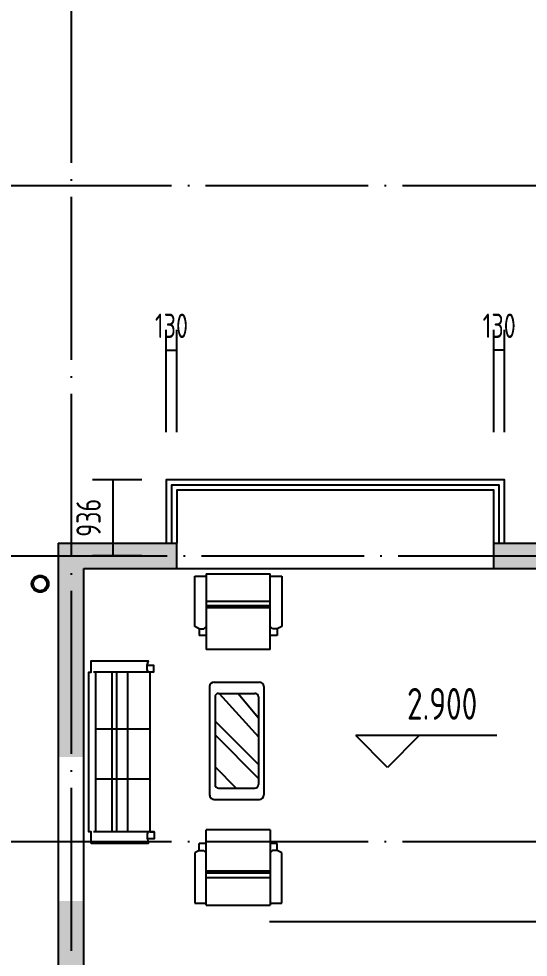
# Model space of a CAD drawing. Extents: x -726032 to 135930, y -151624 to 587044.
# Drawn here: x -481780 to -475515, y 475827 to 487356 of the extents above; entities that cross this region are included whole.
import ezdxf
from ezdxf.enums import TextEntityAlignment as Align

# ---------------------------------------------------------------- set-up
doc = ezdxf.new("R2010")
doc.units = 0
doc.header["$LTSCALE"] = 1000
doc.header["$MEASUREMENT"] = 0
doc.linetypes.add('DOTE', pattern=[2.42, 2, -0.2, 0.02, -0.2])
doc.layers.get('DEFPOINTS').update_dxf_attribs({"color": 1, "linetype": 'CONTINUOUS'})
for name, color, linetype in [('COLUMN', 170, 'CONTINUOUS'), ('DOTE', 8, 'DOTE'), ('PUB_DIM', 245, 'CONTINUOUS'), ('WALL', 255, 'CONTINUOUS'), ('WINDOW', 155, 'CONTINUOUS'), ('家具', 252, 'CONTINUOUS'), ('引线', 213, 'CONTINUOUS'), ('雨水管', 20, 'CONTINUOUS')]:
    doc.layers.add(name, color=color, linetype=linetype)
doc.styles.add('DIM_FONT', font='isocp.shx', dxfattribs={"width": 0.8})
doc.dimstyles.new('DIMN', dxfattribs={"dimtxt": 300, "dimasz": 1, "dimexe": 250, "dimexo": 300, "dimgap": 150, "dimtad": 1, "dimdec": 0, "dimzin": 0, "dimdsep": 46, "dimtxsty": 'DIM_FONT', "dimcen": 0.09, "dimclrt": 142, "dimadec": 0, "dimazin": 0, "dimtfac": 1, "dimtdec": 0, "dimtix": 1, "dimtmove": 2, "dimatfit": 3, "dimfxl": 1, "dimtolj": 1, "dimtzin": 0, "dimarcsym": 0})

# ---------------------------------------------------------------- blocks, each defined once
blk = doc.blocks.new('*D1146')
at = {"layer": 'DEFPOINTS', "color": 0, "transparency": 16777216}
for p in [(-475937, 483284), (-475937, 481977), (-475807, 481977)]:
    blk.add_point(p, dxfattribs=at)
at = {"layer": 'PUB_DIM', "color": 0, "lineweight": -2, "transparency": 16777216}
for p, q in [((-475937, 482277), (-475937, 483534)), ((-475807, 482277), (-475807, 483534)), ((-475938, 483284), (-475939, 483284)), ((-475807, 483284), (-475937, 483284)), ((-475806, 483284), (-475805, 483284))]:
    blk.add_line(p, q, dxfattribs=at)
at = {"layer": 'PUB_DIM', "color": 0, "transparency": 16777216}
for points in [[(-475938, 483284), (-475938, 483284), (-475937, 483284)], [(-475806, 483284), (-475806, 483284), (-475807, 483284)]]:
    blk.add_solid(points, dxfattribs=at)
at = {"layer": 'PUB_DIM', "color": 142, "transparency": 16777216, "insert": (-475872, 483584), "char_height": 300, "attachment_point": 5, "style": 'DIM_FONT'}
blk.add_mtext('\\A1;130', dxfattribs=at)
blk = doc.blocks.new('*D1148')
at = {"layer": 'DEFPOINTS', "color": 0, "transparency": 16777216}
for p in [(-479837, 483284), (-479967, 481977), (-479837, 481977)]:
    blk.add_point(p, dxfattribs=at)
at = {"layer": 'PUB_DIM', "color": 0, "lineweight": -2, "transparency": 16777216}
for p, q in [((-479967, 482277), (-479967, 483534)), ((-479837, 482277), (-479837, 483534)), ((-479968, 483284), (-479969, 483284)), ((-479967, 483284), (-479837, 483284)), ((-479836, 483284), (-479835, 483284))]:
    blk.add_line(p, q, dxfattribs=at)
at = {"layer": 'PUB_DIM', "color": 0, "transparency": 16777216}
for points in [[(-479968, 483284), (-479968, 483284), (-479967, 483284)], [(-479836, 483284), (-479836, 483284), (-479837, 483284)]]:
    blk.add_solid(points, dxfattribs=at)
at = {"layer": 'PUB_DIM', "color": 142, "transparency": 16777216, "insert": (-479902, 483584), "char_height": 300, "attachment_point": 5, "style": 'DIM_FONT'}
blk.add_mtext('\\A1;130', dxfattribs=at)
blk = doc.blocks.new('*D1149')
at = {"layer": 'DEFPOINTS', "color": 0, "transparency": 16777216}
for p in [(-479967, 481693), (-480621, 480757), (-479967, 480757)]:
    blk.add_point(p, dxfattribs=at)
at = {"layer": 'PUB_DIM', "color": 0, "lineweight": -2, "transparency": 16777216}
for p, q in [((-480267, 481693), (-480871, 481693)), ((-480621, 481692), (-480621, 480758)), ((-480267, 480757), (-480871, 480757))]:
    blk.add_line(p, q, dxfattribs=at)
at = {"layer": 'PUB_DIM', "color": 0, "transparency": 16777216}
for points in [[(-480621, 481692), (-480620, 481692), (-480621, 481693)], [(-480621, 480758), (-480620, 480758), (-480621, 480757)]]:
    blk.add_solid(points, dxfattribs=at)
at = {"layer": 'PUB_DIM', "color": 142, "transparency": 16777216, "insert": (-480921, 481225), "char_height": 300, "attachment_point": 5, "rotation": 90, "style": 'DIM_FONT'}
blk.add_mtext('\\A1;936', dxfattribs=at)
blk = doc.blocks.new('A$C3D9F154E')
at = {"layer": '家具', "linetype": 'ByBlock'}
for p, q in [((1000, 3110), (1108.1, 3110)), ((1000, 2634.5), (1000, 3110)), ((1108.1, 3131.6), (1108.1, 2418.4)), ((1108.1, 3131.6), (1715, 3131.6)), ((1715, 2418.4), (1715, 3131.6)), ((1715, 3110), (1823.1, 3110)), ((1823.1, 3110), (1823.1, 2634.5)), ((1715, 2872.2), (1108.1, 2872.2)), ((1715, 2829), (1108.1, 2829)), ((1715, 2809.7), (1108.1, 2809.7)), ((1043.3, 2612.9), (1000, 2634.5)), ((1043.3, 2612.9), (1086.5, 2612.9)), ((1043.3, 2612.9), (1043.3, 2548)), ((1086.5, 2612.9), (1108.1, 2634.5)), ((1736.6, 2612.9), (1715, 2634.5)), ((1779.8, 2612.9), (1736.6, 2612.9)), ((1823.1, 2634.5), (1779.8, 2612.9)), ((1779.8, 2612.9), (1779.8, 2548)), ((1108.1, 2548), (1043.3, 2548)), ((1779.8, 2548), (1715, 2548)), ((1715, 2418.4), (1108.1, 2418.4)), ((1108.1, 0), (1108.1, 713.2)), ((1715, 713.2), (1108.1, 713.2)), ((1715, 713.2), (1715, 0)), ((1043.3, 518.7), (1043.3, 583.5)), ((1108.1, 583.5), (1043.3, 583.5)), ((1779.8, 583.5), (1715, 583.5)), ((1779.8, 518.7), (1779.8, 583.5)), ((1043.3, 518.7), (1000, 497.1)), ((1000, 497.1), (1000, 21.6)), ((1043.3, 518.7), (1086.5, 518.7)), ((1086.5, 518.7), (1108.1, 497.1)), ((1736.6, 518.7), (1715, 497.1)), ((1779.8, 518.7), (1736.6, 518.7)), ((1823.1, 497.1), (1779.8, 518.7)), ((1823.1, 21.6), (1823.1, 497.1)), ((1715, 321.9), (1108.1, 321.9)), ((1715, 302.6), (1108.1, 302.6)), ((1715, 259.4), (1108.1, 259.4)), ((1000, 21.6), (1108.1, 21.6)), ((1108.1, 0), (1715, 0)), ((1715, 21.6), (1823.1, 21.6))]:
    blk.add_line(p, q, dxfattribs=at)
at = {"layer": '家具'}
for p, q in [((545.9, 2267.8), (545.9, 2224.6)), ((545.9, 2224.6), (559, 2203)), ((610.7, 2203), (43.2, 2203)), ((64.8, 693.4), (64.8, 2203)), ((216.1, 2203), (216.1, 693.4)), ((259.4, 2203), (259.4, 693.4)), ((364.5, 2203), (364.5, 693.4)), ((1140.8, 2066.8), (1140.8, 1043.5)), ((1183.6, 2109.5), (1611.1, 2109.5)), ((1653.8, 2066.8), (1653.8, 1043.5)), ((1192.1, 1968.4), (1192.1, 1141.8)), ((1226.3, 2002.6), (1568.3, 2002.6)), ((1231.6, 2002.6), (1602.5, 1591.7)), ((1410.7, 2002.6), (1602.5, 1770.8)), ((1602.5, 1968.4), (1602.5, 1141.8)), ((1192.1, 1741.3), (1602.5, 1330.9)), ((575.2, 1665.9), (64.8, 1665.9)), ((1192.1, 1609.6), (1602.5, 1199.2)), ((1192.1, 1307.4), (1391.9, 1107.6)), ((575.2, 1190.4), (64.8, 1190.4)), ((1226.3, 1107.6), (1568.3, 1107.6)), ((1183.6, 1000.8), (1611.1, 1000.8)), ((617.6, 693.4), (43.2, 693.4)), ((552.8, 671.7), (559, 693.4)), ((552.8, 628.5), (552.8, 671.7))]:
    blk.add_line(p, q, dxfattribs=at)
blk.add_lwpolyline([(21.6, 585.3), (21.6, 693.4), (0, 693.4), (0, 2203), (21.6, 2203), (21.6, 2311.1), (559, 2311.1), (545.9, 2267.8), (610.7, 2267.8), (610.7, 2203), (575.2, 2203), (575.2, 693.4), (617.6, 693.4), (617.6, 628.5), (552.8, 628.5), (559, 585.3)], close=True, dxfattribs=at)
for centre, radius, start, end in [((1183.6, 2066.8), 42.8, 89.99998, 179.99998), ((1611.1, 2066.8), 42.8, 359.99998, 89.99998), ((1226.3, 1968.4), 34.2, 89.99998, 179.99998), ((1568.3, 1968.4), 34.2, 359.99998, 89.99998), ((1226.3, 1141.8), 34.2, 179.99998, 269.99998), ((1568.3, 1141.8), 34.2, 269.99998, 359.99998), ((1183.6, 1043.5), 42.8, 179.99998, 269.99998), ((1611.1, 1043.5), 42.8, 269.99998, 359.99998)]:
    blk.add_arc(centre, radius, start, end, dxfattribs=at)

msp = doc.modelspace()

# ---------------------------------------------------------------- linework, layer by layer
at = {"layer": 'COLUMN'}
for points in [[(-481292.9, 480912.9), (-480980.9, 480600.9), (-479836.9, 480912.9), (-479836.9, 480600.9)], [(-481292.9, 480912.9), (-481292.9, 478286.9), (-480980.9, 480600.9), (-480980.9, 478286.9)], [(-475936.9, 480912.9), (-475936.9, 480600.9), (-473648.9, 480912.9), (-473648.9, 480600.9)], [(-481292.9, 476518.9), (-481292.9, 474776.9), (-480980.9, 476518.9), (-480980.9, 474776.9)]]:
    msp.add_solid(points, dxfattribs=at)
at = {"layer": 'DOTE'}
for p, q in [((-481136.9, 490006.5), (-481136.9, 459534.9)), ((-481902.2, 485306.9), (-412270.4, 485306.9)), ((-481954.2, 480756.9), (-412270.4, 480756.9)), ((-481902.2, 477246.9), (-412270.4, 477246.9))]:
    msp.add_line(p, q, dxfattribs=at)
at = {"layer": 'PUB_DIM'}
for p, q in [((-475902.8, 478549.6), (-477634.7, 478549.6)), ((-477244.7, 478159.6), (-477634.7, 478549.6)), ((-476854.7, 478549.6), (-477244.7, 478159.6))]:
    msp.add_line(p, q, dxfattribs=at)
at = {"layer": 'WALL'}
for p, q in [((-481292.9, 480912.9), (-481292.9, 470720.9)), ((-481292.9, 480912.9), (-479836.9, 480912.9)), ((-479836.9, 480600.9), (-479836.9, 480912.9)), ((-475936.9, 480600.9), (-475936.9, 480912.9)), ((-475936.9, 480912.9), (-474662.9, 480912.9)), ((-480980.9, 475036.9), (-480980.9, 480600.9)), ((-480980.9, 480600.9), (-479836.9, 480600.9)), ((-475936.9, 480600.9), (-473648.9, 480600.9))]:
    msp.add_line(p, q, dxfattribs=at)
at = {"layer": 'WINDOW'}
msp.add_line((-479836.9, 480600.9), (-475936.9, 480600.9), dxfattribs=at)
for points in [[(-475806.9, 480912.9), (-475806.9, 481692.9), (-479966.9, 481692.9), (-479966.9, 480912.9)], [(-475871.9, 480912.9), (-475871.9, 481627.9), (-479901.9, 481627.9), (-479901.9, 480912.9)], [(-475936.9, 480912.9), (-475936.9, 481562.9), (-479836.9, 481562.9), (-479836.9, 480912.9)]]:
    msp.add_lwpolyline(points, dxfattribs=at)
at = {"layer": '引线'}
msp.add_lwpolyline([(-472192.9, 477584.8), (-473549.6, 476261.8), (-478696.6, 476261.8)], dxfattribs=at)
at = {"layer": '雨水管'}
for radius in [104, 84.5]:
    msp.add_circle((-481517.3, 480414.1), radius, dxfattribs=at)

# ---------------------------------------------------------------- block references
at = {"layer": '家具', "xscale": 1.299999999999272, "yscale": 1.299999999999272, "zscale": 1.299999999999272}
msp.add_blockref('A$C3D9F154E', (-480915.9, 476464.9), dxfattribs=at)

# ---------------------------------------------------------------- texts
at = {"layer": 'PUB_DIM', "style": 'DIM_FONT', "width": 0.8}
msp.add_text('2.900', height=390, dxfattribs=at).set_placement((-476573.8, 478939.6), align=Align.MIDDLE)

# ---------------------------------------------------------------- dimensions: what is measured, and where the dimension line sits
at = {"layer": 'PUB_DIM'}
for base, p1, p2, picture, middle in [((-479836.9, 483284.3), (-479966.9, 481977.1), (-479836.9, 481977.1), '*D1148', (-479901.9, 483584.3)), ((-475936.9, 483284.3), (-475806.9, 481977.1), (-475936.9, 481977.1), '*D1146', (-475871.9, 483584.3))]:
    dim = msp.add_linear_dim(base=base, p1=p1, p2=p2, dimstyle='DIMN', dxfattribs=at)
    dim.commit()
    dim.dimension.update_dxf_attribs({"geometry": picture, "text_midpoint": middle})
dim = msp.add_linear_dim(base=(-480620.6, 480756.9), p1=(-479966.9, 481692.9), p2=(-479966.9, 480756.9), angle=90, dimstyle='DIMN', dxfattribs=at)
dim.commit()
dim.dimension.update_dxf_attribs({"geometry": '*D1149', "text_midpoint": (-480920.6, 481224.9)})

doc.saveas('drawing.dxf')
